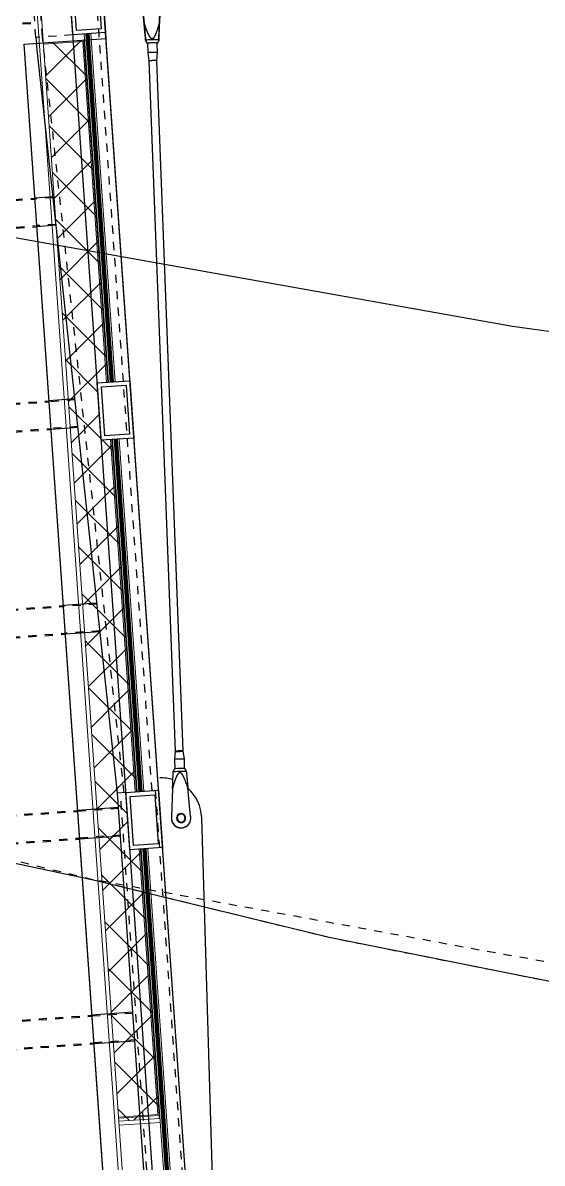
# Model space of a CAD drawing. Header units: millimetres. Extents: x 50357 to 985146, y 723188 to 1803594.
# Drawn here: x 834550.31 to 834556.63, y 818194.82 to 818208.71 of the extents above; entities that cross this region are included whole.
import ezdxf
from ezdxf.xclip import XClip

# ---------------------------------------------------------------- set-up
doc = ezdxf.new("R2010")
doc.units = ezdxf.units.MM
doc.header["$LTSCALE"] = 3
doc.header["$MEASUREMENT"] = 0
doc.linetypes.add('x-baseplan$0$DGN Style 2', pattern=[1.94727e-06, 0, -1.94727e-06])
doc.linetypes.add('XXASB-PIW-ARC-DWG-1012-MWP-XXXX-WS3-XC$0$XXXXX-PIW-P-ASB_BRIDGE_DECK_STR-XXX$0$Member Hidden', pattern=[4.5, 2.5, -2])
doc.layers.add('00_Xref', color=7, linetype='Continuous')
for name, color, linetype, true_color in [('WKD071__', 7, 'Continuous', 0x6e6e6e), ('x-baseplan$0$AR-ROAD_AR_BS_MI_', 7, 'Continuous', 0x6d6d6d), ('XXASB-PIW-ARC-DWG-1012-MWP-XXXX-WS3-XC$0$XXXXX-PIW-P-ASB_BRIDGE_DECK_ARC-XXX$0$A-GENM_PATT', 7, 'Continuous', 0x6e6e6e), ('XXASB-PIW-ARC-DWG-1012-MWP-XXXX-WS3-XC$0$XXXXX-PIW-P-ASB_BRIDGE_DECK_STR-XXX$0$A-GENM', 7, 'Continuous', 0x6e6e6e), ('XXASB-PIW-ARC-DWG-1012-MWP-XXXX-WS3-XC$0$XXXXX-PIW-P-ASB_BRIDGE_DECK_STR-XXX$0$ADS280__', 7, 'Continuous', 0x6e6e6e), ('XXASB-PIW-ARC-DWG-1012-MWP-XXXX-WS3-XC$0$XXXXX-PIW-P-ASB_BRIDGE_DECK_STR-XXX$0$ADS280_B', 7, 'Continuous', 0x6e6e6e), ('XXASB-PIW-ARC-DWG-1012-MWP-XXXX-WS3-XC$0$XXXXX-PIW-P-ASB_BRIDGE_DECK_STR-XXX$0$ADS280_BSteel', 7, 'Continuous', 0x6e6e6e), ('XXASB-PIW-ARC-DWG-1012-MWP-XXXX-WS3-XC$0$XXXXX-PIW-P-ASB_BRIDGE_DECK_STR-XXX$0$ADS280_C', 7, 'Continuous', 0x6e6e6e), ('XXASB-PIW-ARC-DWG-1012-MWP-XXXX-WS3-XC$0$XXXXX-PIW-P-ASB_BRIDGE_DECK_STR-XXX$0$ADS280_H', 7, 'XXASB-PIW-ARC-DWG-1012-MWP-XXXX-WS3-XC$0$XXXXX-PIW-P-ASB_BRIDGE_DECK_STR-XXX$0$Member Hidden', 0x6e6e6e)]:
    doc.layers.add(name, color=color, linetype=linetype, true_color=true_color)
for name, color, linetype, lineweight, true_color in [('XXASB-PIW-ARC-DWG-1012-MWP-XXXX-WS3-XC$0$XXXXX-PIW-P-ASB_BRIDGE_DECK_ARC-XXX$0$A-FLOR-HRAL', 7, 'Continuous', 13, 0x6e6e6e), ('XXASB-PIW-ARC-DWG-1012-MWP-XXXX-WS3-XC$0$XXXXX-PIW-P-ASB_BRIDGE_DECK_ARC-XXX$0$A-GENM', 7, 'Continuous', 13, 0x6e6e6e), ('XXASB-PIW-ARC-DWG-1012-MWP-XXXX-WS3-XC$0$XXXXX-PIW-P-ASB_BRIDGE_DECK_ARC-XXX$0$ADS280__', 7, 'Continuous', 13, 0x6e6e6e)]:
    doc.layers.add(name, color=color, linetype=linetype, lineweight=lineweight, true_color=true_color)

# ---------------------------------------------------------------- blocks, each defined once
blk = doc.blocks.new('x-baseplan')
blk.add_lwpolyline([(834550.55, 818213.81), (834557.171, 818119.106), (834549.739, 818118.586), (834547.98, 818143.75), (834547.581, 818143.722), (834547.541, 818144.296), (834539.964, 818143.766), (834540.021, 818142.96), (834532.454, 818142.451), (834523.973, 818144.32), (834526.254, 818154.672), (834539.411, 818151.675), (834539.646, 818148.322), (834547.222, 818148.851), (834547.183, 818149.408), (834547.582, 818149.436), (834542.996, 818215.041), (834543.221, 818215.057), (834550.326, 818213.794), (834550.55, 818213.81)])
at = {"layer": 'x-baseplan$0$AR-ROAD_AR_BS_MI_', "flags": 128}
for points in [[(834538.924, 818208.441), (834547.617, 818206.556), (834556.27, 818205.017), (834564.975, 818203.815), (834573.721, 818202.952)], [(834539.746, 818200.708), (834551.187, 818198.271), (834554.039, 818197.573), (834562.231, 818195.94), (834570.487, 818194.661), (834578.789, 818193.74), (834587.124, 818193.179), (834608.553, 818192.725), (834628.932, 818192.737)]]:
    blk.add_lwpolyline(points, dxfattribs=at)
at = {"layer": 'x-baseplan$0$AR-ROAD_AR_BS_MI_', "linetype": 'x-baseplan$0$DGN Style 2', "flags": 128}
blk.add_lwpolyline([(834550.285, 818198.492), (834551.187, 818198.271), (834554.039, 818197.573), (834562.231, 818195.94), (834570.487, 818194.661), (834578.789, 818193.74), (834587.124, 818193.179)], dxfattribs=at)
at = {"layer": 'x-baseplan$0$AR-ROAD_AR_BS_MI_', "linetype": 'x-baseplan$0$DGN Style 2'}
blk.add_open_spline([(834573.708, 818195.143), (834573.645, 818195.144), (834571.696, 818195.171), (834568.469, 818195.576), (834565.263, 818195.949), (834562.454, 818196.395), (834559.798, 818196.803), (834557.136, 818197.182), (834554.322, 818197.704), (834552.752, 818197.988), (834551.182, 818198.272)], degree=3, knots=[0, 0, 0, 0, 0.00796, 0.246538, 0.434283, 0.434283, 0.622028, 0.789285, 0.789285, 1, 1, 1, 1], dxfattribs=at)
blk = doc.blocks.new('XXASB-PIW-ARC-DWG-1012-MWP-XXXX-WS3-XC$0$XXXXX-PIW-P-ASB_BRIDGE_DECK_ARC-XXX$0$Top Rail Type - Top Rail_Internal_-3272781-DECK F_F_L__ARC')
at = {"layer": 'XXASB-PIW-ARC-DWG-1012-MWP-XXXX-WS3-XC$0$XXXXX-PIW-P-ASB_BRIDGE_DECK_ARC-XXX$0$A-FLOR-HRAL'}
for p, q in [((-666710, 127659), (-666710, 164873)), ((-666660, 127659), (-666660, 164870))]:
    blk.add_line(p, q, dxfattribs=at)
blk = doc.blocks.new('XXASB-PIW-ARC-DWG-1012-MWP-XXXX-WS3-XC$0$XXXXX-PIW-P-ASB_BRIDGE_DECK_ARC-XXX$0$Railing - Railing-3272793-DECK F_F_L__ARC')
at = {"layer": 'XXASB-PIW-ARC-DWG-1012-MWP-XXXX-WS3-XC$0$XXXXX-PIW-P-ASB_BRIDGE_DECK_ARC-XXX$0$A-FLOR-HRAL'}
for p, q in [((-666157, 164509), (-666157, 160259)), ((-666138, 160259), (-666138, 164509)), ((-666135, 160259), (-666135, 164509)), ((-666128, 160259), (-666128, 164509)), ((-666126, 160259), (-666126, 164509)), ((-666125, 160259), (-666125, 164509)), ((-666119, 160259), (-666119, 164509)), ((-666118, 160259), (-666118, 164509)), ((-666117, 160259), (-666117, 164509)), ((-666116, 160259), (-666116, 164509)), ((-666110, 160259), (-666110, 164509)), ((-666109, 160259), (-666109, 164509)), ((-666107, 160259), (-666107, 164509)), ((-666099, 160259), (-666099, 164509)), ((-666097, 160259), (-666097, 164509)), ((-666078, 160259), (-666078, 164509)), ((-666157, 159559), (-666157, 155259)), ((-666138, 155259), (-666138, 159559)), ((-666135, 155259), (-666135, 159559)), ((-666128, 155259), (-666128, 159559)), ((-666126, 155259), (-666126, 159559)), ((-666125, 155259), (-666125, 159559)), ((-666119, 155259), (-666119, 159559)), ((-666118, 155259), (-666118, 159559)), ((-666117, 155259), (-666117, 159559)), ((-666116, 155259), (-666116, 159559)), ((-666110, 155259), (-666110, 159559)), ((-666109, 155259), (-666109, 159559)), ((-666107, 155259), (-666107, 159559)), ((-666099, 155259), (-666099, 159559)), ((-666097, 155259), (-666097, 159559)), ((-666078, 155259), (-666078, 159559)), ((-666157, 154559), (-666157, 150259)), ((-666138, 150259), (-666138, 154559)), ((-666135, 150259), (-666135, 154559)), ((-666128, 150259), (-666128, 154559)), ((-666126, 150259), (-666126, 154559)), ((-666125, 150259), (-666125, 154559)), ((-666119, 150259), (-666119, 154559)), ((-666118, 150259), (-666118, 154559)), ((-666117, 150259), (-666117, 154559)), ((-666116, 150259), (-666116, 154559)), ((-666110, 150259), (-666110, 154559)), ((-666109, 150259), (-666109, 154559)), ((-666107, 150259), (-666107, 154559)), ((-666099, 150259), (-666099, 154559)), ((-666097, 150259), (-666097, 154559)), ((-666078, 150259), (-666078, 154559))]:
    blk.add_line(p, q, dxfattribs=at)
blk = doc.blocks.new('XXASB-PIW-ARC-DWG-1012-MWP-XXXX-WS3-XC$0$XXXXX-PIW-P-ASB_BRIDGE_DECK_ARC-XXX')
at = {"layer": 'XXASB-PIW-ARC-DWG-1012-MWP-XXXX-WS3-XC$0$XXXXX-PIW-P-ASB_BRIDGE_DECK_ARC-XXX$0$A-GENM_PATT'}
h = blk.add_hatch(dxfattribs=at)
h.set_pattern_fill('ANSI37', color=256, scale=3000)
h.set_pattern_definition([(45, (6708.63, 468.96), (-265.16504294, 265.16504294), []), (135, (6708.63, 468.96), (-265.16504294, -265.16504294), [])])
h.paths.add_polyline_path([(834551970, 818195367), (834551479, 818195333), (834550561, 818208463), (834551052, 818208498), (834551343, 818204332), (834551214, 818204323), (834551262, 818203625), (834551392, 818203634), (834551692, 818199344), (834551562, 818199335), (834551611, 818198637), (834551741, 818198646)])
at = {"layer": 'XXASB-PIW-ARC-DWG-1012-MWP-XXXX-WS3-XC$0$XXXXX-PIW-P-ASB_BRIDGE_DECK_ARC-XXX$0$A-GENM'}
for p, q in [((834551052, 818208498), (834550561, 818208463)), ((834550562, 818208448), (834551038, 818208482)), ((834550562, 818208448), (834551038, 818208481)), ((834551038, 818208481), (834550562, 818208448)), ((834551038, 818208482), (834551329, 818204331)), ((834551344, 818204332), (834551052, 818208498)), ((834551377, 818203633), (834551677, 818199343)), ((834551692, 818199344), (834551392, 818203634)), ((834551726, 818198645), (834551952, 818195417)), ((834551968, 818195403), (834551741, 818198646)), ((834551952, 818195417), (834551475, 818195384)), ((834551476, 818195369), (834551968, 818195403)), ((834551970, 818195367), (834551479, 818195333)), ((834551983, 818195320), (834551482, 818195285)), ((834551968, 818195403), (834551970, 818195367))]:
    blk.add_line(p, q, dxfattribs=at)
at = {"layer": 'XXASB-PIW-ARC-DWG-1012-MWP-XXXX-WS3-XC$0$XXXXX-PIW-P-ASB_BRIDGE_DECK_ARC-XXX$0$ADS280__'}
for p, q in [((834550962, 818213657), (834551322, 818208516)), ((834550324, 818208447), (834551322, 818208516)), ((834550324, 818208447), (834554796, 818144477))]:
    blk.add_line(p, q, dxfattribs=at)
at = {"layer": 'XXASB-PIW-ARC-DWG-1012-MWP-XXXX-WS3-XC$0$XXXXX-PIW-P-ASB_BRIDGE_DECK_ARC-XXX$0$A-FLOR-HRAL', "rotation": 3.999000000000387}
for name in ['XXASB-PIW-ARC-DWG-1012-MWP-XXXX-WS3-XC$0$XXXXX-PIW-P-ASB_BRIDGE_DECK_ARC-XXX$0$Railing - Railing-3272793-DECK F_F_L__ARC', 'XXASB-PIW-ARC-DWG-1012-MWP-XXXX-WS3-XC$0$XXXXX-PIW-P-ASB_BRIDGE_DECK_ARC-XXX$0$Top Rail Type - Top Rail_Internal_-3272781-DECK F_F_L__ARC']:
    blk.add_blockref(name, (835227065, 818090920), dxfattribs=at)
blk = doc.blocks.new('XXASB-PIW-ARC-DWG-1012-MWP-XXXX-WS3-XC$0$XXXXX-PIW-P-ASB_BRIDGE_DECK_STR-XXX$0$Hanger Joint 2 - Hanger Joint 2-V18-DECK F_F_L__STR')
at = {"layer": 'XXASB-PIW-ARC-DWG-1012-MWP-XXXX-WS3-XC$0$XXXXX-PIW-P-ASB_BRIDGE_DECK_STR-XXX$0$A-GENM'}
for p, q in [((834552624, 818194372), (834552486, 818199030)), ((834552128, 818194222), (834552129, 818194219)), ((834552628, 818194233), (834552628, 818194237)), ((834552356, 818194079), (834552483, 818194083)), ((834552483, 818194079), (834552356, 818194075))]:
    blk.add_line(p, q, dxfattribs=at)
for centre, major_axis, start_param, end_param in [((834551986, 818199015), (500, 15), 1.236403, 1.5618), ((834551986, 818199015), (500, 15), 6.283185, 7.094639), ((834552478, 818194233), (150, 4), 4.712388, 5.683275), ((834552478, 818194229), (150, 4), 4.71239, 5.716441)]:
    blk.add_ellipse(centre, major_axis=major_axis, ratio=0.998865, start_param=start_param, end_param=end_param, dxfattribs=at)
blk = doc.blocks.new('XXASB-PIW-ARC-DWG-1012-MWP-XXXX-WS3-XC$0$XXXXX-PIW-P-ASB_BRIDGE_DECK_STR-XXX$0$Hanger Node - Hanger Node-V19-DECK F_F_L__STR')
at = {"layer": 'XXASB-PIW-ARC-DWG-1012-MWP-XXXX-WS3-XC$0$XXXXX-PIW-P-ASB_BRIDGE_DECK_STR-XXX$0$A-GENM'}
for p, q in [((834551872, 818207309), (834551872, 818207307)), ((834551872, 818207303), (834551872, 818207301)), ((834551874, 818207293), (834551908, 818206945)), ((834551874, 818207291), (834551874, 818207292)), ((834551874, 818207291), (834551887, 818207153)), ((834551935, 818207311), (834551935, 818207311)), ((834551935, 818207302), (834551935, 818207302)), ((834551945, 818207311), (834551945, 818207303)), ((834552035, 818207306), (834552035, 818207313)), ((834552045, 818207314), (834552045, 818207314)), ((834552045, 818207305), (834552045, 818207306)), ((834552094, 818206951), (834552107, 818207300)), ((834552102, 818207160), (834552107, 818207298)), ((834552107, 818207298), (834552107, 818207299)), ((834552108, 818207314), (834552108, 818207316)), ((834552108, 818207308), (834552108, 818207310)), ((834551908, 818206937), (834551884, 818207179)), ((834551887, 818207146), (834551884, 818207179)), ((834551888, 818207140), (834551887, 818207146)), ((834552104, 818207186), (834552094, 818206943)), ((834552103, 818207186), (834552102, 818207153)), ((834552102, 818207153), (834552102, 818207147)), ((834551928, 818206728), (834551945, 818206701)), ((834551948, 818206701), (834551952, 818206587)), ((834552071, 818206590), (834552068, 818206705)), ((834552071, 818206705), (834552086, 818206732)), ((834551952, 818206587), (834551964, 818206487)), ((834552064, 818206490), (834552071, 818206590))]:
    blk.add_line(p, q, dxfattribs=at)
at = {"layer": 'XXASB-PIW-ARC-DWG-1012-MWP-XXXX-WS3-XC$0$XXXXX-PIW-P-ASB_BRIDGE_DECK_STR-XXX$0$A-GENM', "flags": 128}
for points in [[(834551887, 818207153), (834551888, 818207144), (834551888, 818207139)], [(834552102, 818207145), (834552102, 818207150), (834552102, 818207160)]]:
    blk.add_lwpolyline(points, dxfattribs=at)
at = {"layer": 'XXASB-PIW-ARC-DWG-1012-MWP-XXXX-WS3-XC$0$XXXXX-PIW-P-ASB_BRIDGE_DECK_STR-XXX$0$A-GENM'}
for centre, major_axis, ratio, start_param, end_param in [((834551990, 818207312), (118, 4), 0.998865, 1.869237, 3.278356), ((834551990, 818207312), (118, 4), 0.998865, 6.146423, 7.497383), ((834551990, 818207310), (118, 4), 0.998865, 3.034419, 3.127367), ((834551990, 818207310), (118, 4), 0.998865, 3.134325, 3.278355), ((834551990, 818207313), (55, 1.6), 0.998865, 1.570796, 4.712389), ((834551990, 818207313), (55, 1.6), 0.998865, 3.362419, 4.712391), ((834551990, 818207313), (48.9, 1.5), 0.998865, 1.570799, 4.712391), ((834551990, 818207313), (55, 1.6), 0.998865, 4.71239, 7.853982), ((834551990, 818207313), (48.9, 1.5), 0.998865, 4.712389, 7.853982), ((834551990, 818207313), (55, 1.6), 0.998865, 4.712389, 6.062361), ((834551990, 818207310), (118, 4), 0.998865, 0.014225, 0.107174), ((834551990, 818207310), (118, 4), 0.998865, 6.146422, 6.290452), ((834552007, 818206741), (84.9, 2.5), 0.047623, 0.359433, 2.782159), ((834552008, 818206703), (63.3, 1.9), 0.047623, 0, 3.141593), ((834552008, 818206703), (63.3, 1.9), 0.047623, 3.169122, 3.452016), ((834552008, 818206703), (60, 1.8), 0.047623, 0, 3.141593), ((834552008, 818206703), (63.3, 1.9), 0.047623, 5.971859, 6.255656), ((834552011, 818206588), (60, 1.8), 0.047623, 0, 3.141592), ((834552014, 818206489), (50, 1.5), 0.047623, 2.202619, 2.243995), ((834552014, 818206489), (50, 1.5), 0.047623, 1.762845, 1.835806), ((834552014, 818206489), (50, 1.5), 0.047623, 1.305751, 1.378747), ((834552014, 818206489), (50, 1.5), 0.047623, 0.897598, 0.938973), ((834552014, 818206489), (50, 1.5), 0.047623, 0.364112, 0.505319)]:
    blk.add_ellipse(centre, major_axis=major_axis, ratio=ratio, start_param=start_param, end_param=end_param, dxfattribs=at)
for points, knots in [([(834551908, 818206945), (834551911, 818206936), (834551917, 818206918), (834551926, 818206891), (834551934, 818206868), (834551942, 818206850), (834551946, 818206839), (834551950, 818206830), (834551953, 818206823), (834551955, 818206818), (834551958, 818206813), (834551959, 818206810), (834551961, 818206807), (834551963, 818206803), (834551966, 818206797), (834551969, 818206792), (834551971, 818206788), (834551972, 818206786), (834551973, 818206785), (834551975, 818206783), (834551976, 818206781), (834551978, 818206779), (834551980, 818206776), (834551983, 818206772), (834551986, 818206768), (834551990, 818206765), (834551991, 818206764), (834551993, 818206764), (834551994, 818206763), (834551996, 818206762), (834551999, 818206762), (834552003, 818206761), (834552006, 818206761), (834552010, 818206761), (834552014, 818206762), (834552016, 818206763), (834552018, 818206764), (834552020, 818206764), (834552021, 818206765), (834552023, 818206766), (834552026, 818206769), (834552029, 818206773), (834552032, 818206777), (834552034, 818206781), (834552036, 818206783), (834552037, 818206785), (834552038, 818206787), (834552039, 818206788), (834552040, 818206790), (834552042, 818206794), (834552045, 818206800), (834552047, 818206805), (834552049, 818206810), (834552051, 818206813), (834552052, 818206816), (834552054, 818206821), (834552056, 818206826), (834552059, 818206833), (834552062, 818206842), (834552066, 818206854), (834552072, 818206872), (834552079, 818206895), (834552087, 818206923), (834552092, 818206942), (834552094, 818206951)], [0, 0, 0, 0, 0.066667, 0.133333, 0.2, 0.233333, 0.266667, 0.283333, 0.3, 0.316667, 0.325, 0.333333, 0.341667, 0.35, 0.366667, 0.383333, 0.391667, 0.395833, 0.4, 0.404167, 0.408333, 0.416667, 0.425, 0.433333, 0.45, 0.458333, 0.4625, 0.466667, 0.470833, 0.475, 0.483333, 0.491667, 0.5, 0.508333, 0.516667, 0.525, 0.529167, 0.533333, 0.5375, 0.541667, 0.55, 0.566667, 0.575, 0.583333, 0.591667, 0.595833, 0.6, 0.604167, 0.608333, 0.616667, 0.633333, 0.65, 0.658333, 0.666667, 0.675, 0.683333, 0.7, 0.716667, 0.733333, 0.766667, 0.8, 0.866667, 0.933333, 1, 1, 1, 1]), ([(834551927, 818206740), (834551927, 818206746), (834551925, 818206760), (834551924, 818206780), (834551922, 818206801), (834551920, 818206821), (834551918, 818206842), (834551915, 818206869), (834551912, 818206904), (834551909, 818206931), (834551908, 818206945)], [0, 0, 0, 0, 0.1, 0.2, 0.3, 0.4, 0.5, 0.6, 0.8, 0.9989289, 0.9989289, 0.9989289, 0.9989289]), ([(834551908, 818206937), (834551909, 818206924), (834551912, 818206897), (834551915, 818206863), (834551918, 818206836), (834551920, 818206816), (834551922, 818206796), (834551924, 818206776), (834551926, 818206756), (834551927, 818206743), (834551928, 818206737)], [0, 0, 0, 0, 0.2, 0.4, 0.5, 0.6, 0.7, 0.8, 0.9, 1, 1, 1, 1]), ([(834552094, 818206951), (834552094, 818206937), (834552093, 818206909), (834552091, 818206875), (834552090, 818206847), (834552089, 818206826), (834552089, 818206806), (834552088, 818206785), (834552087, 818206765), (834552087, 818206751), (834552086, 818206744)], [0.0010711, 0.0010711, 0.0010711, 0.0010711, 0.2, 0.4, 0.5, 0.6, 0.7, 0.8, 0.9, 1, 1, 1, 1]), ([(834552087, 818206742), (834552087, 818206748), (834552087, 818206761), (834552088, 818206781), (834552089, 818206801), (834552090, 818206821), (834552090, 818206841), (834552091, 818206868), (834552093, 818206902), (834552094, 818206929), (834552094, 818206943)], [0, 0, 0, 0, 0.1, 0.2, 0.3, 0.4, 0.5, 0.6, 0.8, 1, 1, 1, 1]), ([(834551929, 818206728), (834551929, 818206728), (834551928, 818206728), (834551928, 818206729), (834551928, 818206731), (834551928, 818206733), (834551928, 818206735), (834551928, 818206737), (834551927, 818206740)], [0, 0, 0, 0, 0.166667, 0.333333, 0.5, 0.583333, 0.666667, 1, 1, 1, 1]), ([(834551928, 818206737), (834551928, 818206735), (834551928, 818206733), (834551928, 818206731), (834551928, 818206730), (834551928, 818206729), (834551928, 818206729)], [0, 0, 0, 0, 0.3333333, 0.4166667, 0.5, 0.6666667, 0.6666667, 0.6666667, 0.6666667]), ([(834552086, 818206744), (834552086, 818206742), (834552086, 818206740), (834552086, 818206737), (834552086, 818206736), (834552086, 818206734), (834552086, 818206733), (834552086, 818206732), (834552086, 818206732)], [0, 0, 0, 0, 0.333333, 0.416667, 0.5, 0.666667, 0.833333, 1, 1, 1, 1]), ([(834552086, 818206733), (834552086, 818206734), (834552086, 818206734), (834552086, 818206736), (834552086, 818206738), (834552086, 818206740), (834552087, 818206742)], [0.3333333, 0.3333333, 0.3333333, 0.3333333, 0.5, 0.5833333, 0.6666667, 1, 1, 1, 1])]:
    blk.add_open_spline(points, degree=3, knots=knots, dxfattribs=at)
blk = doc.blocks.new('XXASB-PIW-ARC-DWG-1012-MWP-XXXX-WS3-XC$0$XXXXX-PIW-P-ASB_BRIDGE_DECK_STR-XXX$0$Hanger Node - Hanger Node-V20-DECK F_F_L__STR')
at = {"layer": 'XXASB-PIW-ARC-DWG-1012-MWP-XXXX-WS3-XC$0$XXXXX-PIW-P-ASB_BRIDGE_DECK_STR-XXX$0$A-GENM'}
for p, q in [((834552162, 818199839), (834552155, 818199738)), ((834552275, 818199742), (834552262, 818199842)), ((834552155, 818199624), (834552140, 818199596)), ((834552155, 818199738), (834552158, 818199624)), ((834552278, 818199627), (834552275, 818199742)), ((834552298, 818199601), (834552281, 818199627)), ((834552132, 818199386), (834552119, 818199037)), ((834552352, 818199044), (834552319, 818199392)), ((834552118, 818199021), (834552118, 818199019)), ((834552118, 818199015), (834552118, 818199013)), ((834552181, 818199023), (834552181, 818199023)), ((834552181, 818199014), (834552181, 818199014)), ((834552191, 818199023), (834552191, 818199015)), ((834552281, 818199018), (834552281, 818199025)), ((834552291, 818199026), (834552291, 818199026)), ((834552291, 818199017), (834552291, 818199018)), ((834552354, 818199026), (834552354, 818199028)), ((834552354, 818199020), (834552354, 818199022))]:
    blk.add_line(p, q, dxfattribs=at)
for centre, major_axis, ratio, start_param, end_param in [((834552212, 818199840), (50, 1.5), 0.047623, 2.754291, 3.136825), ((834552212, 818199840), (50, 1.5), 0.047623, 2.334114, 2.66736), ((834552212, 818199840), (50, 1.5), 0.047623, 2.01491, 2.243995), ((834552212, 818199840), (50, 1.5), 0.047623, 1.536977, 1.604616), ((834552212, 818199840), (50, 1.5), 0.047623, 0.897598, 1.126683), ((834552212, 818199840), (50, 1.5), 0.047623, 0.474232, 0.807479), ((834552212, 818199840), (50, 1.5), 0.047623, 0.004768, 0.387302), ((834552215, 818199740), (60, 1.8), 0.047623, 0.004768, 3.136825), ((834552218, 818199625), (63.3, 1.9), 0.047623, 0.02753, 3.114063), ((834552219, 818199588), (84.9, 2.5), 0.047623, 0.359433, 2.782159), ((834552236, 818199025), (55, 1.6), 0.998865, 1.570796, 4.712389), ((834552236, 818199025), (48.9, 1.5), 0.998865, 1.570794, 4.712387), ((834552236, 818199025), (55, 1.6), 0.998865, 4.71239, 7.853983), ((834552236, 818199025), (48.9, 1.5), 0.998865, 4.712392, 7.853985), ((834552236, 818199025), (118, 4), 0.998865, 3.004829, 6.419947), ((834552236, 818199022), (118, 4), 0.998865, 3.009632, 3.130305), ((834552236, 818199022), (118, 4), 0.998865, 3.137227, 6.287554), ((834552236, 818199025), (55, 1.6), 0.998865, 3.362417, 4.712388), ((834552236, 818199025), (55, 1.6), 0.998865, 4.712389, 6.06236), ((834552236, 818199022), (118, 4), 0.998865, 0.011287, 0.131959)]:
    blk.add_ellipse(centre, major_axis=major_axis, ratio=ratio, start_param=start_param, end_param=end_param, dxfattribs=at)
for points, knots in [([(834552132, 818199386), (834552132, 818199400), (834552134, 818199427), (834552135, 818199461), (834552136, 818199488), (834552137, 818199508), (834552137, 818199528), (834552138, 818199548), (834552139, 818199568), (834552140, 818199581), (834552140, 818199587)], [0, 0, 0, 0, 0.2, 0.4, 0.5, 0.6, 0.7, 0.8, 0.9, 1, 1, 1, 1]), ([(834552319, 818199392), (834552316, 818199401), (834552309, 818199419), (834552300, 818199446), (834552292, 818199469), (834552285, 818199487), (834552280, 818199498), (834552276, 818199507), (834552273, 818199514), (834552271, 818199519), (834552268, 818199524), (834552267, 818199527), (834552265, 818199530), (834552263, 818199534), (834552260, 818199540), (834552257, 818199545), (834552255, 818199549), (834552254, 818199551), (834552253, 818199552), (834552252, 818199554), (834552250, 818199556), (834552248, 818199558), (834552246, 818199561), (834552243, 818199565), (834552240, 818199569), (834552237, 818199572), (834552235, 818199573), (834552233, 818199574), (834552232, 818199574), (834552230, 818199575), (834552227, 818199575), (834552223, 818199576), (834552220, 818199576), (834552216, 818199576), (834552212, 818199575), (834552210, 818199574), (834552208, 818199573), (834552206, 818199573), (834552205, 818199572), (834552203, 818199571), (834552200, 818199568), (834552197, 818199564), (834552194, 818199560), (834552192, 818199557), (834552190, 818199554), (834552189, 818199552), (834552188, 818199550), (834552187, 818199549), (834552186, 818199547), (834552184, 818199543), (834552181, 818199537), (834552179, 818199532), (834552177, 818199527), (834552175, 818199524), (834552174, 818199521), (834552172, 818199516), (834552170, 818199511), (834552167, 818199504), (834552164, 818199495), (834552160, 818199483), (834552154, 818199465), (834552147, 818199442), (834552139, 818199414), (834552134, 818199395), (834552132, 818199386)], [0, 0, 0, 0, 0.066667, 0.133333, 0.2, 0.233333, 0.266667, 0.283333, 0.3, 0.316667, 0.325, 0.333333, 0.341667, 0.35, 0.366667, 0.383333, 0.391667, 0.395833, 0.4, 0.404167, 0.408333, 0.416667, 0.425, 0.433333, 0.45, 0.458333, 0.4625, 0.466667, 0.470833, 0.475, 0.483333, 0.491667, 0.5, 0.508333, 0.516667, 0.525, 0.529167, 0.533333, 0.5375, 0.541667, 0.55, 0.566667, 0.575, 0.583333, 0.591667, 0.595833, 0.6, 0.604167, 0.608333, 0.616667, 0.633333, 0.65, 0.658333, 0.666667, 0.675, 0.683333, 0.7, 0.716667, 0.733333, 0.766667, 0.8, 0.866667, 0.933333, 1, 1, 1, 1]), ([(834552140, 818199587), (834552140, 818199589), (834552140, 818199591), (834552140, 818199593), (834552140, 818199594), (834552140, 818199595), (834552140, 818199596), (834552140, 818199596), (834552140, 818199596)], [0, 0, 0, 0, 0.333333, 0.416667, 0.5, 0.666667, 0.833333, 1, 1, 1, 1]), ([(834552298, 818199601), (834552298, 818199601), (834552298, 818199601), (834552298, 818199600), (834552298, 818199599), (834552298, 818199598), (834552298, 818199596), (834552299, 818199594), (834552299, 818199592)], [0, 0, 0, 0, 0.166667, 0.333333, 0.5, 0.583333, 0.666667, 1, 1, 1, 1]), ([(834552299, 818199592), (834552299, 818199585), (834552301, 818199572), (834552303, 818199553), (834552305, 818199533), (834552307, 818199513), (834552309, 818199493), (834552311, 818199466), (834552315, 818199432), (834552317, 818199405), (834552319, 818199392)], [0, 0, 0, 0, 0.1, 0.2, 0.3, 0.4, 0.5, 0.6, 0.8, 1, 1, 1, 1])]:
    blk.add_open_spline(points, degree=3, knots=knots, dxfattribs=at)
blk = doc.blocks.new('XXASB-PIW-ARC-DWG-1012-MWP-XXXX-WS3-XC$0$XXXXX-PIW-P-ASB_BRIDGE_DECK_STR-XXX$0$Hanger Rod M100 - Horiziontal Rod-3369665-DECK F_F_L__STR')
at = {"layer": 'XXASB-PIW-ARC-DWG-1012-MWP-XXXX-WS3-XC$0$XXXXX-PIW-P-ASB_BRIDGE_DECK_STR-XXX$0$ADS280_B'}
for p, q in [((834551842, 818208245), (834552162, 818199839)), ((834552262, 818199842), (834551942, 818208248))]:
    blk.add_line(p, q, dxfattribs=at)
for centre, start_param, end_param in [((834551892, 818208246), 2.709476, 3.141593), ((834551892, 818208246), 2.250471, 2.617994), ((834551892, 818208246), 1.832596, 2.203768), ((834551892, 818208246), 1.378162, 1.763431), ((834551892, 818208246), 0.937825, 1.308997), ((834551892, 818208246), 0.523599, 0.863658), ((834551892, 818208246), 0, 0.383148), ((834552212, 818199840), 2.669957, 3.141593), ((834552212, 818199840), 2.251381, 2.638914), ((834552212, 818199840), 1.020906, 2.120687), ((834552212, 818199840), 0.502679, 0.890211), ((834552212, 818199840), 0, 0.471636)]:
    blk.add_ellipse(centre, major_axis=(50, 1.5), ratio=0.047623, start_param=start_param, end_param=end_param, dxfattribs=at)
at = {"layer": 'XXASB-PIW-ARC-DWG-1012-MWP-XXXX-WS3-XC$0$XXXXX-PIW-P-ASB_BRIDGE_DECK_STR-XXX$0$ADS280_H'}
for centre, start_param, end_param in [((834551892, 818208246), 2.617994, 2.708481), ((834551892, 818208246), 0.864653, 0.890211), ((834551892, 818208246), 0.502679, 0.523599), ((834551892, 818208246), 0.414165, 0.44379), ((834551892, 818208246), 0.384143, 0.401274), ((834552212, 818199840), 3.141593, 6.283185)]:
    blk.add_ellipse(centre, major_axis=(50, 1.5), ratio=0.047623, start_param=start_param, end_param=end_param, dxfattribs=at)
blk = doc.blocks.new('XXASB-PIW-ARC-DWG-1012-MWP-XXXX-WS3-XC$0$XXXXX-PIW-P-ASB_BRIDGE_DECK_STR-XXX$0$C1')
at = {"layer": 'XXASB-PIW-ARC-DWG-1012-MWP-XXXX-WS3-XC$0$XXXXX-PIW-P-ASB_BRIDGE_DECK_STR-XXX$0$ADS280_C'}
for points in [[(-350, 200), (350, 200), (350, -200), (-350, -200)], [(-300, 150), (300, 150), (300, -150), (-300, -150)]]:
    blk.add_lwpolyline(points, close=True, dxfattribs=at)
blk = doc.blocks.new('XXASB-PIW-ARC-DWG-1012-MWP-XXXX-WS3-XC$0$XXXXX-PIW-P-ASB_BRIDGE_DECK_STR-XXX')
at = {"layer": 'XXASB-PIW-ARC-DWG-1012-MWP-XXXX-WS3-XC$0$XXXXX-PIW-P-ASB_BRIDGE_DECK_STR-XXX$0$ADS280__'}
for p, q in [((834551322, 818208516), (834550962, 818213657)), ((834550324, 818208447), (834551322, 818208516)), ((834554803, 818144377), (834550324, 818208447))]:
    blk.add_line(p, q, dxfattribs=at)
at = {"layer": 'XXASB-PIW-ARC-DWG-1012-MWP-XXXX-WS3-XC$0$XXXXX-PIW-P-ASB_BRIDGE_DECK_STR-XXX$0$ADS280_B'}
for p, q in [((834556373, 818136252), (834551201, 818210241)), ((834556373, 818136252), (834551292, 818208940)), ((834551463, 818199328), (834550476, 818208457)), ((834550678, 818206591), (834550455, 818206575)), ((834550716, 818206243), (834550479, 818206226)), ((834550944, 818204129), (834550627, 818204106)), ((834550982, 818203780), (834550652, 818203757)), ((834551213, 818201641), (834550802, 818201612)), ((834551250, 818201293), (834550826, 818201263)), ((834551562, 818199335), (834551463, 818199328)), ((834554963, 818149250), (834551463, 818199328)), ((834551475, 818199153), (834550976, 818199119)), ((834551499, 818198804), (834551000, 818198769)), ((834551649, 818196660), (834551150, 818196625)), ((834551674, 818196310), (834551175, 818196276))]:
    blk.add_line(p, q, dxfattribs=at)
at = {"layer": 'XXASB-PIW-ARC-DWG-1012-MWP-XXXX-WS3-XC$0$XXXXX-PIW-P-ASB_BRIDGE_DECK_STR-XXX$0$ADS280_H'}
for p, q in [((834550468, 818208531), (834550338, 818210392)), ((834550548, 818208537), (834550420, 818210378)), ((834551882, 818199357), (834551120, 818210255)), ((834543921, 818208261), (834550455, 818208718)), ((834543922, 818208249), (834550456, 818208706)), ((834550917, 818208562), (834550468, 818208531)), ((834550468, 818208531), (834550476, 818208457)), ((834551542, 818199334), (834550548, 818208540)), ((834544220, 818206140), (834550454, 818206575)), ((834544221, 818206127), (834550456, 818206563)), ((834550679, 818206579), (834550457, 818206563)), ((834544244, 818205803), (834550478, 818206239)), ((834544244, 818205790), (834550478, 818206226)), ((834550714, 818206255), (834550479, 818206239)), ((834544393, 818203671), (834550626, 818204106)), ((834544393, 818203658), (834550628, 818204094)), ((834544416, 818203334), (834550651, 818203770)), ((834544417, 818203321), (834550651, 818203757)), ((834544567, 818201177), (834550801, 818201612)), ((834544568, 818201164), (834550803, 818201600)), ((834544590, 818200840), (834550825, 818201276)), ((834544591, 818200828), (834550825, 818201263)), ((834555378, 818149981), (834551926, 818199360)), ((834554998, 818149253), (834551498, 818199330)), ((834544741, 818198683), (834550975, 818199118)), ((834544742, 818198670), (834550977, 818199106)), ((834551477, 818199141), (834550978, 818199106)), ((834544765, 818198346), (834551000, 818198782)), ((834551500, 818198817), (834551001, 818198782)), ((834544766, 818198334), (834550999, 818198769)), ((834544916, 818196189), (834551149, 818196625)), ((834544916, 818196176), (834551151, 818196612)), ((834551651, 818196647), (834551152, 818196612)), ((834544939, 818195852), (834551174, 818196288)), ((834551674, 818196323), (834551175, 818196288)), ((834544940, 818195840), (834551174, 818196275))]:
    blk.add_line(p, q, dxfattribs=at)
at = {"layer": 'XXASB-PIW-ARC-DWG-1012-MWP-XXXX-WS3-XC$0$XXXXX-PIW-P-ASB_BRIDGE_DECK_STR-XXX$0$ADS280_H', "ltscale": 0.5}
for p, q in [((834550945, 818204116), (834550629, 818204094)), ((834550980, 818203793), (834550652, 818203770))]:
    blk.add_line(p, q, dxfattribs=at)
at = {"layer": 'XXASB-PIW-ARC-DWG-1012-MWP-XXXX-WS3-XC$0$XXXXX-PIW-P-ASB_BRIDGE_DECK_STR-XXX$0$ADS280_H', "ltscale": 0.8}
for p, q in [((834551214, 818201629), (834550804, 818201600)), ((834551249, 818201305), (834550826, 818201276))]:
    blk.add_line(p, q, dxfattribs=at)
at = {"layer": 'XXASB-PIW-ARC-DWG-1012-MWP-XXXX-WS3-XC$0$XXXXX-PIW-P-ASB_BRIDGE_DECK_STR-XXX$0$A-GENM'}
for name, p in [('XXASB-PIW-ARC-DWG-1012-MWP-XXXX-WS3-XC$0$XXXXX-PIW-P-ASB_BRIDGE_DECK_STR-XXX$0$Hanger Node - Hanger Node-V19-DECK F_F_L__STR', (-123, 1758)), ('XXASB-PIW-ARC-DWG-1012-MWP-XXXX-WS3-XC$0$XXXXX-PIW-P-ASB_BRIDGE_DECK_STR-XXX$0$Hanger Node - Hanger Node-V20-DECK F_F_L__STR', (0, 0)), ('XXASB-PIW-ARC-DWG-1012-MWP-XXXX-WS3-XC$0$XXXXX-PIW-P-ASB_BRIDGE_DECK_STR-XXX$0$Hanger Joint 2 - Hanger Joint 2-V18-DECK F_F_L__STR', (0, 0))]:
    blk.add_blockref(name, p, dxfattribs=at)
at = {"layer": 'XXASB-PIW-ARC-DWG-1012-MWP-XXXX-WS3-XC$0$XXXXX-PIW-P-ASB_BRIDGE_DECK_STR-XXX$0$ADS280_BSteel', "linetype": 'XXASB-PIW-ARC-DWG-1012-MWP-XXXX-WS3-XC$0$XXXXX-PIW-P-ASB_BRIDGE_DECK_STR-XXX$0$Member Hidden'}
blk.add_blockref('XXASB-PIW-ARC-DWG-1012-MWP-XXXX-WS3-XC$0$XXXXX-PIW-P-ASB_BRIDGE_DECK_STR-XXX$0$Hanger Rod M100 - Horiziontal Rod-3369665-DECK F_F_L__STR', (0, 0), dxfattribs=at)
at = {"layer": 'XXASB-PIW-ARC-DWG-1012-MWP-XXXX-WS3-XC$0$XXXXX-PIW-P-ASB_BRIDGE_DECK_STR-XXX$0$ADS280_C', "rotation": 93.99870513598016}
for p in [(834551092, 818208926), (834551438, 818203988), (834551786, 818199000)]:
    blk.add_blockref('XXASB-PIW-ARC-DWG-1012-MWP-XXXX-WS3-XC$0$XXXXX-PIW-P-ASB_BRIDGE_DECK_STR-XXX$0$C1', p, dxfattribs=at)
blk = doc.blocks.new('XXASB-PIW-ARC-DWG-1012-MWP-XXXX-WS3-XC')
for name in ['XXASB-PIW-ARC-DWG-1012-MWP-XXXX-WS3-XC$0$XXXXX-PIW-P-ASB_BRIDGE_DECK_STR-XXX', 'XXASB-PIW-ARC-DWG-1012-MWP-XXXX-WS3-XC$0$XXXXX-PIW-P-ASB_BRIDGE_DECK_ARC-XXX']:
    blk.add_blockref(name, (0, 0))

msp = doc.modelspace()

# ---------------------------------------------------------------- block references
at = {"layer": '00_Xref'}
ref = msp.add_blockref('x-baseplan', (0, 0), dxfattribs=at)
XClip(ref).set_block_clipping_path([(834202.4041511728, 818417.7787976696), (834906.6320897909, 818467.0097314056), (834956.0121295976, 817760.6488927433), (834251.7841909796, 817711.4179590072)])
at = {"layer": 'WKD071__', "xscale": 0.001, "yscale": 0.001, "zscale": 0.001}
msp.add_blockref('XXASB-PIW-ARC-DWG-1012-MWP-XXXX-WS3-XC', (0, 0), dxfattribs=at)

doc.saveas('drawing.dxf')
